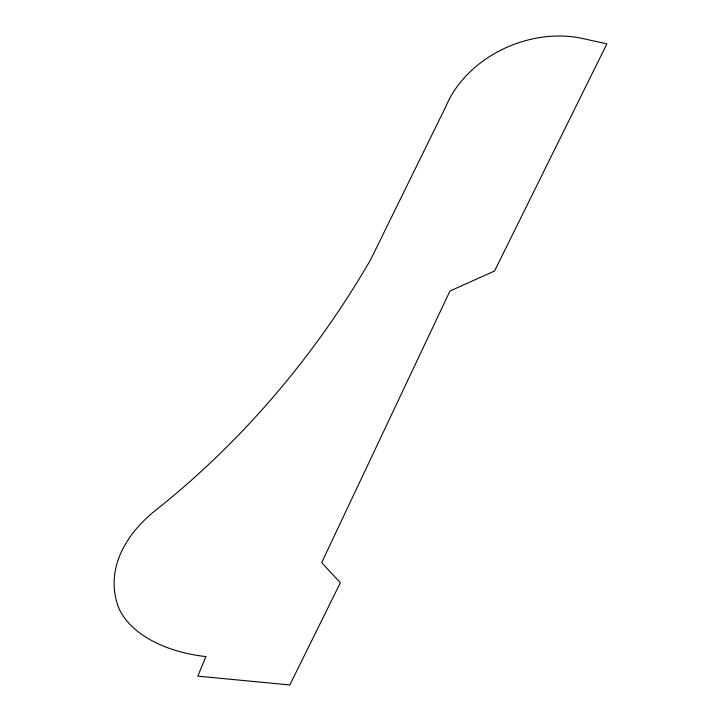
<?xml version="1.0" encoding="UTF-8"?>
<svg xmlns="http://www.w3.org/2000/svg" width="721" height="721" viewBox="0 0 721 721"><rect width="100%" height="100%" fill="white"/><g stroke="black" fill="none" stroke-linecap="round" stroke-linejoin="round"><path stroke-width="1.08" d="M205.9 656.597L197.833 676.154L289.815 684.95L340.366 582.739L321.665 562.65L449.949 291.041L494.543 270.997L606.875 43.873L582.676 38.519A104.446 81.239 -22.1 0 0 446.155 105.897L370.594 259.749C314.987 355.841 241.895 441.955 154.808 510.937A183.738 111.007 -5.4 0 0 119.109 608.821A121.416 73.01 -3.7 0 0 205.9 656.597"/></g></svg>
